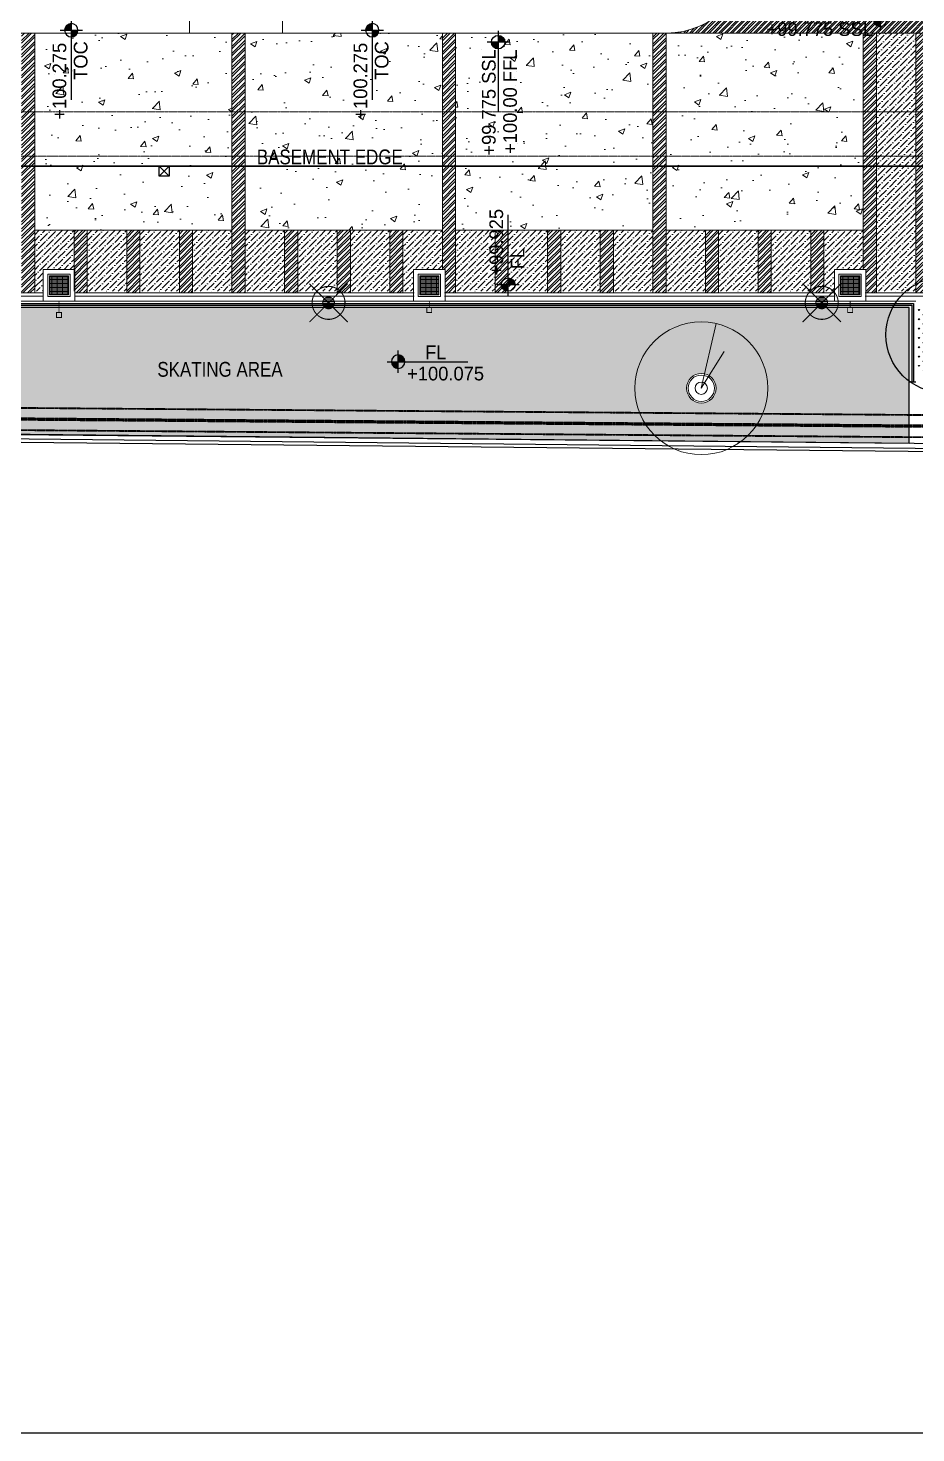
# Model space of a CAD drawing. Header units: millimetres. Extents: x 7964926 to 16080295, y -6277184 to -2986664.
# Drawn here: x 8070976 to 8097976, y -3181604 to -3138886 of the extents above; entities that cross this region are included whole.
import ezdxf

# ---------------------------------------------------------------- set-up
doc = ezdxf.new("R2010")
doc.units = ezdxf.units.MM
doc.header["$LTSCALE"] = 2000
doc.header["$MEASUREMENT"] = 0
for name, pattern in [('( Hidden )', [0.375, 0.25, -0.125]), ('1', [0, 0, 0]), ('HIDDEN', [0.375, 0.25, -0.125])]:
    doc.linetypes.add(name, pattern=pattern)
for name, color, linetype in [('a-ac ledge', 8, 'Continuous'), ('E-TRANCH', 8, 'Continuous'), ('ELEC-1', 5, 'Continuous'), ('L - proposed trees', 74, 'Continuous'), ('L-FL', 7, 'Continuous')]:
    doc.layers.add(name, color=color, linetype=linetype)
for name, color, linetype, lineweight in [('BASEMENT EDGE', 4, 'Continuous', 5), ('L - paving', 9, 'Continuous', 5), ('L- existing trees', 76, 'Continuous', 18), ('L-CHAMBERS', 50, 'Continuous', 5), ('L-compound wall', 7, 'Continuous', 20), ('L-CORECUT', 4, 'Continuous', 5), ('L-ELE 1', 24, 'Continuous', 20), ('L-ELE 2', 30, 'Continuous', 15), ('L-ELE 4', 27, 'Continuous', 9), ('L-HATCH-1', 9, 'Continuous', 5), ('L-HIDDEN', 5, 'HIDDEN', 9), ('L-kerb', 24, 'Continuous', 13), ('L-lights', 213, 'Continuous', 0), ('L-Paver 400x400', 250, '1', 13), ('L-SHRUBS', 96, 'Continuous', 18), ('L-TEXT', 7, 'Continuous', 20), ('STR-Capital', 8, 'Continuous', 15), ('STR-Retaining Wall', 250, 'HIDDEN', 15)]:
    doc.layers.add(name, color=color, linetype=linetype, lineweight=lineweight)
doc.styles.add('Arial narrow', font='ARIALN.TTF')
doc.styles.add('Century Gothic', font='GOTHIC.TTF')
doc.styles.get("Standard").update_dxf_attribs({"font": 'romans.shx', "width": 0.75})
pattern_1 = [(49.99999999999999, (0, 0), (1972.465502152072, -172.5683712021365), [206.25, -2268.75]), (355, (0, 0), (-381.56616743575, 2068.528367675033), [165, -1815]), (100.45144446, (164.37212275, -14.380696), (1590.899328499558, 1895.959975163731), [175.285528, -1928.140808]), (46.18420000000002, (0, 550), (2934.913659346824, -455.1780221809605), [309.3749999999999, -3403.125]), (96.63563549, (244.57604875, 512.06840575), (2570.320350604128, 2678.826152130014), [262.9284405, -2892.21284]), (351.1841639899999, (0, 550), (2570.320348900626, 2678.826150742473), [247.5, -2722.50000275]), (21, (275, 412.5), (1641.49439332577, -1107.201949329682), [206.25, -2268.75]), (326.0000000000001, (275, 412.5), (669.1171627843497, 1994.162623878846), [165, -1815]), (71.45144474, (411.7911985, 320.2331715), (2310.61153600742, 886.9606702174731), [175.2855225, -1928.140808]), (37.50000000000001, (0, 0), (33.43960212254934, 915.4580980361065), [0, -1793, 0, -1842.5, 0, -1821.875]), (7.499999999999999, (0, 0), (723.4412279659086, 1084.632207676491), [0, -1050.5, 0, -1751.75, 0, -694.375]), (327.5, (-613.25, 0), (1468.011699474125, -62.02589726954433), [0, -687.5, 0, -2145, 0, -2846.25]), (317.5, (-888.25, 0), (1603.761965691562, 275.2887014138738), [0, -893.75, 0, -1424.5, 0, -2021.25])]
pattern_2 = [(45, (0, 0), (-106.0660171779821, 106.0660171779821), []), (45, (0, 75), (-106.0660171779821, 106.0660171779821), [])]

# ---------------------------------------------------------------- blocks, each defined once
blk = doc.blocks.new('ertrt')
at = {"layer": 'L- existing trees', "color": 76, "lineweight": 5, "ltscale": 100}
for q in [(0.06719780142966947, 0.2962237633664886), (0.1037855794874414, 0.168169773592127)]:
    blk.add_line((1.77635683940025e-15, 8.881784197001252e-16), q, dxfattribs=at)
blk.add_circle((1.77635683940025e-15, 8.881784197001252e-16), 0.3037500000000001, dxfattribs=at)
at = {"layer": 'L- existing trees', "color": 42, "lineweight": 5, "ltscale": 100}
blk.add_circle((1.77635683940025e-15, 8.881784197001252e-16), 0.02806585742770773, dxfattribs=at)
blk = doc.blocks.new('tree14 pp')
at = {"layer": 'L - proposed trees', "ltscale": 2000}
for radius in [1275.302534825622, 143.4666385081149]:
    blk.add_circle((-1172.818588513415, 1330.713593520573), radius, dxfattribs=at)
blk = doc.blocks.new('finish lvl')
h = blk.add_hatch(color=256)
edge = h.paths.add_edge_path()
edge.add_ellipse((0.03779312691722225, 0.003030802937928456), major_axis=(-0.030468540123942, 0.030468540123942), ratio=0.9999999999984531, start_angle=-45.0000000000443, end_angle=45.00000000010281)
edge.add_line((-0.005295895751714852, 0.003030802937701083), (0.03779312691722236, 0.003030802937701083))
edge.add_line((0.03779312691722225, 0.003030802937928456), (0.03779312691722225, 0.04611982560686556))
edge = h.paths.add_edge_path()
edge.add_ellipse((0.03779312691722225, 0.003030802937928456), major_axis=(-0.030468540123909, 0.030468540123909), ratio=0.9999999999995983, start_angle=134.9999999999885, end_angle=224.999999999953)
edge.add_line((0.0808821495866141, 0.003030802938383204), (0.03779312691767689, 0.003030802938383204))
edge.add_line((0.03779312691722225, 0.003030802937928456), (0.03779312691722225, -0.04005821973088135))
for p, q in [((-0.03402191086343009, 0.00303080293815583), (0.4857257542894331, 0.003030802937473709)), ((0.03779312691676751, 0.07484584072017242), (0.03779312691722225, -0.06878423484386076))]:
    blk.add_line(p, q)
blk.add_ellipse((0.037793126917677, 0.00303080293815583), major_axis=(-0.030468540123953, 0.030468540123953), ratio=0.9999999999978331, start_param=1.570796326794534, end_param=7.85398163397412)
at = {"layer": 'L-FL'}
for tag, p in [('%%P0.00', (0.1256311287966128, 0.03566715156830469)), ('FIN.LVL.', (0.1074625354408454, -0.1030079454646966))]:
    blk.add_attdef(tag, p, '', height=0.08000000000000004, dxfattribs=at)
blk = doc.blocks.new('cb 1')
at = {"layer": 'L-Paver 400x400', "true_color": 0x636466}
h = blk.add_hatch(dxfattribs=at)
h.set_pattern_fill('GRATE', color=251, scale=1300)
h.set_pattern_definition([(0, (0, 0), (0, 40.625), []), (90, (0, 0), (-162.5, 9.950255243072245e-15), [])])
h.paths.add_polyline_path([(8080577.548487278, -3139539.649760513), (8079997.548487278, -3139539.649760513), (8079997.548487278, -3140119.649760513), (8080577.548487278, -3140119.649760513)])
at = {"layer": 'L-CHAMBERS', "color": 8}
blk.add_lwpolyline([(8079807.548487278, -3140309.649760513), (8080767.548487278, -3140309.649760513), (8080767.548487278, -3139349.649760513), (8079807.548487278, -3139349.649760513)], close=True, dxfattribs=at)
at = {"layer": 'L-CHAMBERS', "color": 37}
for points in [[(8079947.548487278, -3140169.649760513), (8080627.548487278, -3140169.649760513), (8080627.548487278, -3139489.649760513), (8079947.548487278, -3139489.649760513)], [(8079997.548487278, -3140119.649760513), (8080577.548487278, -3140119.649760513), (8080577.548487278, -3139539.649760513), (8079997.548487278, -3139539.649760513)]]:
    blk.add_lwpolyline(points, close=True, dxfattribs=at)
blk = doc.blocks.new('PL')
at = {"layer": 'L-lights'}
h = blk.add_hatch(dxfattribs=at)
h.set_pattern_fill('ANSI31', color=256, scale=32.5, style=0)
h.set_pattern_definition([(45, (5.943405767538934e-11, 1.438422714272747e-11), (-72.96458098368686, 72.96458098368687), [])])
edge = h.paths.add_edge_path()
edge.add_arc((-1.980708930204855e-10, -4.792233276873503e-11), 358.6952379030135, 89.65216382012761, 276.0669623147895)
edge.add_arc((-2.005542398819671e-10, -4.804645570288812e-11), 358.6952379030137, 276.0669623147899, 449.6521638201272)
at = {"layer": 'L-lights', "const_width": 65}
for points in [[(6.123636782694438, 1008.676649893462, 1.057607136263516), (106.6097079497425, -1003.045588763812, 0.9455306849885294)], [(2.177584735642948, 358.6886279476718, 1.057607136266735), (37.91075155247358, -356.686204682835, 0.945530684985646)]]:
    blk.add_lwpolyline(points, format="xyb", close=True, dxfattribs=at)
for points in [[(1.270153404675511e-09, -1658.684768646848), (1.270153404675511e-09, 1658.684768646877)], [(1658.676649893507, -2.17758473526645), (-1658.692887400218, -2.17758473526645)]]:
    blk.add_lwpolyline(points, dxfattribs=at)

msp = doc.modelspace()

# ---------------------------------------------------------------- hatches: boundary and pattern name
at = {"layer": 'L - paving'}
h = msp.add_hatch(dxfattribs=at)
h.set_pattern_fill('AR-CONC', color=252, scale=275)
h.set_pattern_definition(pattern_1)
h.paths.add_polyline_path([(8077176.253577098, -3145034.96646662), (8077176.253577096, -3139034.966466619), (8071176.253577096, -3139034.96646662), (8071176.318973405, -3145034.96646662)])
h = msp.add_hatch(dxfattribs=at)
h.set_pattern_fill('AR-CONC', color=252, scale=275)
h.set_pattern_definition(pattern_1)
h.paths.add_polyline_path([(8083576.253577098, -3145034.96646662), (8083576.253577096, -3139034.966466619), (8077576.253577096, -3139034.96646662), (8077576.318973405, -3145034.96646662)])
h = msp.add_hatch(dxfattribs=at)
h.set_pattern_fill('AR-CONC', color=252, scale=275)
h.set_pattern_definition(pattern_1)
h.paths.add_polyline_path([(8089976.190326478, -3145034.96646662), (8089976.190326476, -3139034.966466619), (8083976.190326476, -3139034.96646662), (8083976.255722785, -3145034.96646662)])
h = msp.add_hatch(dxfattribs=at)
h.set_pattern_fill('AR-CONC', color=252, scale=275)
h.set_pattern_definition(pattern_1)
h.paths.add_polyline_path([(8096376.190326478, -3145034.96646662), (8096376.190326476, -3139034.966466619), (8090376.190326476, -3139034.96646662), (8090376.255722785, -3145034.96646662)])
h = msp.add_hatch(dxfattribs=at)
h.set_pattern_fill('ANSI36', color=37, scale=1000)
h.set_pattern_definition([(45, (0.7553273057565093, -12.85777956014499), (66.29126073623884, 243.0679560328757), [312.5, -62.5, 0, -62.5])])
h.paths.add_polyline_path([(8096776.190326478, -3146884.96646662), (8097976.19032648, -3146884.96646662), (8097976.190326478, -3139034.96646662), (8096776.190326478, -3139034.96646662)])
h = msp.add_hatch(dxfattribs=at)
h.set_pattern_fill('ANSI36', color=37, scale=1000)
h.set_pattern_definition([(45, (-25599.18142207246, -12.85777956014499), (66.29126073623884, 243.0679560328757), [312.5, -62.5, 0, -62.5])])
h.paths.add_polyline_path([(8071437.086440093, -3146224.966466619), (8072376.253577098, -3146224.96646662), (8072376.253577098, -3145034.96646662), (8071176.2535771, -3145034.966466619), (8071176.253577101, -3146884.966466621), (8071437.086440092, -3146884.966466621)])
h = msp.add_hatch(dxfattribs=at)
h.set_pattern_fill('ANSI36', color=37, scale=1000)
h.set_pattern_definition([(45, (-23999.18142207246, -12.85777956014499), (66.29126073623884, 243.0679560328757), [312.5, -62.5, 0, -62.5])])
h.paths.add_polyline_path([(8073976.253577098, -3145034.96646662), (8072776.253577102, -3145034.966466619), (8072776.2535771, -3146884.966466621), (8073976.2535771, -3146884.96646662)])
h = msp.add_hatch(dxfattribs=at)
h.set_pattern_fill('ANSI36', color=37, scale=1000)
h.set_pattern_definition([(45, (-22399.18142207246, -12.85777956014499), (66.29126073623884, 243.0679560328757), [312.5, -62.5, 0, -62.5])])
h.paths.add_polyline_path([(8075576.253577098, -3145034.96646662), (8074376.253577102, -3145034.966466619), (8074376.2535771, -3146884.966466621), (8075576.2535771, -3146884.96646662)])
h = msp.add_hatch(dxfattribs=at)
h.set_pattern_fill('ANSI36', color=37, scale=1000)
h.set_pattern_definition([(45, (-20799.18142207246, -12.85777956014499), (66.29126073623884, 243.0679560328757), [312.5, -62.5, 0, -62.5])])
h.paths.add_polyline_path([(8077176.253577098, -3145034.96646662), (8075976.2535771, -3145034.96646662), (8075976.253577098, -3146884.96646662), (8077176.2535771, -3146884.96646662)])
h = msp.add_hatch(dxfattribs=at)
h.set_pattern_fill('ANSI36', color=37, scale=1000)
h.set_pattern_definition([(45, (-19199.18142207246, -12.85777956014499), (66.29126073623884, 243.0679560328757), [312.5, -62.5, 0, -62.5])])
h.paths.add_polyline_path([(8078776.253577098, -3145034.96646662), (8077576.253577102, -3145034.966466619), (8077576.2535771, -3146884.966466621), (8078776.2535771, -3146884.96646662)])
h = msp.add_hatch(dxfattribs=at)
h.set_pattern_fill('ANSI36', color=37, scale=1000)
h.set_pattern_definition([(45, (-17599.18142207246, -12.85777956014499), (66.29126073623884, 243.0679560328757), [312.5, -62.5, 0, -62.5])])
h.paths.add_polyline_path([(8080376.253577098, -3145034.96646662), (8079176.253577102, -3145034.966466619), (8079176.2535771, -3146884.966466621), (8080376.2535771, -3146884.96646662)])
h = msp.add_hatch(dxfattribs=at)
h.set_pattern_fill('ANSI36', color=37, scale=1000)
h.set_pattern_definition([(45, (-15999.18142207246, -12.85777956014499), (66.29126073623884, 243.0679560328757), [312.5, -62.5, 0, -62.5])])
h.paths.add_polyline_path([(8081976.253577098, -3145034.96646662), (8080776.253577102, -3145034.966466619), (8080776.2535771, -3146884.966466621), (8081976.2535771, -3146884.96646662)])
h = msp.add_hatch(dxfattribs=at)
h.set_pattern_fill('ANSI36', color=37, scale=1000)
h.set_pattern_definition([(45, (-14399.18142207246, -12.85777956014499), (66.29126073623884, 243.0679560328757), [312.5, -62.5, 0, -62.5])])
h.paths.add_polyline_path([(8082696.184138821, -3146884.96646662), (8082696.184138821, -3146224.96646662), (8083576.2535771, -3146224.96646662), (8083576.253577098, -3145034.96646662), (8082376.2535771, -3145034.96646662), (8082376.253577098, -3146884.96646662)])
h = msp.add_hatch(dxfattribs=at)
h.set_pattern_fill('ANSI36', color=37, scale=1000)
h.set_pattern_definition([(45, (-12799.24467269424, -12.85777956014499), (66.29126073623884, 243.0679560328757), [312.5, -62.5, 0, -62.5])])
h.paths.add_polyline_path([(8085176.190326478, -3145034.96646662), (8083976.190326478, -3145034.966466619), (8083976.190326478, -3146884.966466621), (8085176.190326478, -3146884.96646662)])
h = msp.add_hatch(dxfattribs=at)
h.set_pattern_fill('ANSI36', color=37, scale=1000)
h.set_pattern_definition([(45, (-11199.24467269424, -12.85777956014499), (66.29126073623884, 243.0679560328757), [312.5, -62.5, 0, -62.5])])
h.paths.add_polyline_path([(8086776.190326478, -3145034.96646662), (8085576.190326478, -3145034.966466619), (8085576.190326478, -3146884.966466621), (8086776.190326478, -3146884.96646662)])
h = msp.add_hatch(dxfattribs=at)
h.set_pattern_fill('ANSI36', color=37, scale=1000)
h.set_pattern_definition([(45, (-9599.244672694243, -12.85777956014499), (66.29126073623884, 243.0679560328757), [312.5, -62.5, 0, -62.5])])
h.paths.add_polyline_path([(8088376.190326478, -3145034.96646662), (8087176.190326478, -3145034.966466619), (8087176.190326478, -3146884.966466621), (8088376.190326478, -3146884.96646662)])
h = msp.add_hatch(dxfattribs=at)
h.set_pattern_fill('ANSI36', color=37, scale=1000)
h.set_pattern_definition([(45, (-7999.244672694243, -12.85777956014499), (66.29126073623884, 243.0679560328757), [312.5, -62.5, 0, -62.5])])
h.paths.add_polyline_path([(8089976.190326478, -3145034.96646662), (8088776.190326478, -3145034.96646662), (8088776.190326478, -3146884.96646662), (8089976.190326478, -3146884.96646662)])
h = msp.add_hatch(dxfattribs=at)
h.set_pattern_fill('ANSI36', color=37, scale=1000)
h.set_pattern_definition([(45, (-6399.244672694243, -12.85777956014499), (66.29126073623884, 243.0679560328757), [312.5, -62.5, 0, -62.5])])
h.paths.add_polyline_path([(8091576.190326478, -3145034.96646662), (8090376.190326478, -3145034.966466619), (8090376.190326478, -3146884.966466621), (8091576.190326478, -3146884.96646662)])
h = msp.add_hatch(dxfattribs=at)
h.set_pattern_fill('ANSI36', color=37, scale=1000)
h.set_pattern_definition([(45, (-4799.244672694243, -12.85777956014499), (66.29126073623884, 243.0679560328757), [312.5, -62.5, 0, -62.5])])
h.paths.add_polyline_path([(8093176.190326478, -3145034.96646662), (8091976.190326478, -3145034.966466619), (8091976.190326478, -3146884.966466621), (8093176.190326478, -3146884.96646662)])
h = msp.add_hatch(dxfattribs=at)
h.set_pattern_fill('ANSI36', color=37, scale=1000)
h.set_pattern_definition([(45, (-3199.244672694243, -12.85777956014499), (66.29126073623884, 243.0679560328757), [312.5, -62.5, 0, -62.5])])
h.paths.add_polyline_path([(8094776.190326478, -3145034.96646662), (8093576.190326478, -3145034.966466619), (8093576.190326478, -3146884.966466621), (8094776.190326478, -3146884.96646662)])
h = msp.add_hatch(dxfattribs=at)
h.set_pattern_fill('ANSI36', color=37, scale=1000)
h.set_pattern_definition([(45, (-1599.244672694243, -12.85777956014499), (66.29126073623884, 243.0679560328757), [312.5, -62.5, 0, -62.5])])
edge = h.paths.add_edge_path()
edge.add_line((8095496.184138821, -3146884.96646662), (8095496.184138821, -3146224.96646662))
edge.add_line((8095496.184138821, -3146224.96646662), (8096376.190326477, -3146224.96646662))
edge.add_line((8096376.190326478, -3146424.96646662), (8096376.190326478, -3145034.966466619))
edge.add_line((8096376.190326478, -3145034.96646662), (8095176.190326479, -3145034.96646662))
edge.add_line((8095176.190326478, -3145034.96646662), (8095176.190326477, -3146884.966466621))
edge.add_line((8095176.190326478, -3146884.96646662), (8095496.184138822, -3146884.96646662))
at = {"layer": 'L-HATCH-1'}
h = msp.add_hatch(dxfattribs=at)
h.set_pattern_fill('STEEL', color=26, scale=1000)
h.set_pattern_definition([(45, (59.31075320672244, -6400), (-88.38834764831844, 88.38834764831844), []), (45, (59.31075320672244, -6337.5), (-88.38834764831844, 88.38834764831844), [])])
edge = h.paths.add_edge_path()
edge.add_arc((8090401.190326479, -3136534.966466615), 2500.000000004741, 272.1604102273536, 302.8598803786037)
edge.add_line((8091757.656323097, -3138634.966466626), (8100960.501079683, -3138634.966466623))
edge.add_line((8100960.501079683, -3138634.966466623), (8100960.501079683, -3139034.966466624))
edge.add_line((8100960.501079683, -3139034.966466624), (8090495.433669979, -3139034.966466627))
edge.add_line((8090495.433669979, -3139034.966466627), (8090495.433669979, -3139033.18947352))
h = msp.add_hatch(dxfattribs=at)
h.set_pattern_fill('STEEL', color=26, scale=1200)
h.set_pattern_definition(pattern_2)
h.paths.add_polyline_path([(8071176.253577099, -3139034.96646662), (8070776.253577099, -3139034.966466619), (8070776.253577098, -3146934.96646662), (8071176.253577098, -3146934.96646662)])
h = msp.add_hatch(dxfattribs=at)
h.set_pattern_fill('STEEL', color=26, scale=1200)
h.set_pattern_definition(pattern_2)
h.paths.add_polyline_path([(8077576.253577063, -3139034.966466628), (8077176.253577063, -3139034.966466628), (8077176.253577098, -3146934.96646662), (8077576.253577098, -3146934.96646662)])
h = msp.add_hatch(dxfattribs=at)
h.set_pattern_fill('STEEL', color=26, scale=1200)
h.set_pattern_definition(pattern_2)
h.paths.add_polyline_path([(8083576.190326475, -3146224.96646662), (8083656.316827726, -3146224.96646662), (8083656.316827726, -3146934.96646662), (8083976.190326478, -3146934.96646662), (8083976.190326443, -3139034.966466628), (8083576.190326443, -3139034.966466628)])
h = msp.add_hatch(dxfattribs=at)
h.set_pattern_fill('STEEL', color=26, scale=1200)
h.set_pattern_definition(pattern_2)
h.paths.add_polyline_path([(8090376.190326479, -3139034.96646662), (8089976.190326478, -3139034.96646662), (8089976.190326478, -3146934.96646662), (8090376.190326478, -3146934.96646662)])
h = msp.add_hatch(dxfattribs=at)
h.set_pattern_fill('STEEL', color=26, scale=1200)
h.set_pattern_definition(pattern_2)
h.paths.add_polyline_path([(8096456.316827725, -3146224.96646662), (8096456.316827726, -3146934.96646662), (8096776.190326478, -3146934.96646662), (8096776.190326479, -3139034.96646662), (8096376.190326479, -3139034.96646662), (8096376.190326478, -3146224.96646662)])
h = msp.add_hatch(dxfattribs=at)
h.set_pattern_fill('STEEL', color=26, scale=1200)
h.set_pattern_definition(pattern_2)
h.paths.add_polyline_path([(8098376.190326479, -3139034.96646662), (8097976.190326479, -3139034.96646662), (8097976.190326478, -3146934.96646662), (8098376.190326478, -3146934.96646662)])
h = msp.add_hatch(dxfattribs=at)
h.set_pattern_fill('STEEL', color=26, scale=1200)
h.set_pattern_definition(pattern_2)
h.paths.add_polyline_path([(8072776.253577099, -3145034.96646662), (8072376.253577099, -3145034.96646662), (8072376.253577098, -3146934.96646662), (8072776.253577098, -3146934.96646662)])
h = msp.add_hatch(dxfattribs=at)
h.set_pattern_fill('STEEL', color=26, scale=1200)
h.set_pattern_definition(pattern_2)
h.paths.add_polyline_path([(8074376.253577099, -3145034.96646662), (8073976.253577099, -3145034.96646662), (8073976.253577098, -3146934.96646662), (8074376.253577098, -3146934.96646662)])
h = msp.add_hatch(dxfattribs=at)
h.set_pattern_fill('STEEL', color=26, scale=1200)
h.set_pattern_definition(pattern_2)
h.paths.add_polyline_path([(8075976.253577099, -3145034.96646662), (8075576.253577099, -3145034.96646662), (8075576.253577098, -3146934.96646662), (8075976.253577098, -3146934.96646662)])
h = msp.add_hatch(dxfattribs=at)
h.set_pattern_fill('STEEL', color=26, scale=1200)
h.set_pattern_definition(pattern_2)
h.paths.add_polyline_path([(8079176.253577099, -3145034.96646662), (8078776.253577099, -3145034.96646662), (8078776.253577098, -3146934.96646662), (8079176.253577098, -3146934.96646662)])
h = msp.add_hatch(dxfattribs=at)
h.set_pattern_fill('STEEL', color=26, scale=1200)
h.set_pattern_definition(pattern_2)
h.paths.add_polyline_path([(8080776.253577099, -3145034.96646662), (8080376.253577099, -3145034.96646662), (8080376.253577098, -3146934.96646662), (8080776.253577098, -3146934.96646662)])
h = msp.add_hatch(dxfattribs=at)
h.set_pattern_fill('STEEL', color=26, scale=1200)
h.set_pattern_definition(pattern_2)
h.paths.add_polyline_path([(8082376.253577099, -3145034.96646662), (8081976.253577099, -3145034.96646662), (8081976.253577098, -3146934.96646662), (8082376.253577098, -3146934.96646662)])
h = msp.add_hatch(dxfattribs=at)
h.set_pattern_fill('STEEL', color=26, scale=1200)
h.set_pattern_definition(pattern_2)
h.paths.add_polyline_path([(8085576.190326479, -3145034.96646662), (8085176.190326479, -3145034.96646662), (8085176.190326478, -3146934.96646662), (8085576.190326478, -3146934.96646662)])
h = msp.add_hatch(dxfattribs=at)
h.set_pattern_fill('STEEL', color=26, scale=1200)
h.set_pattern_definition(pattern_2)
h.paths.add_polyline_path([(8087176.190326479, -3145034.96646662), (8086776.190326479, -3145034.96646662), (8086776.190326478, -3146934.96646662), (8087176.190326478, -3146934.96646662)])
h = msp.add_hatch(dxfattribs=at)
h.set_pattern_fill('STEEL', color=26, scale=1200)
h.set_pattern_definition(pattern_2)
h.paths.add_polyline_path([(8088776.190326479, -3145034.96646662), (8088376.190326479, -3145034.96646662), (8088376.190326478, -3146934.96646662), (8088776.190326478, -3146934.96646662)])
h = msp.add_hatch(dxfattribs=at)
h.set_pattern_fill('STEEL', color=26, scale=1200)
h.set_pattern_definition(pattern_2)
h.paths.add_polyline_path([(8091976.190326479, -3145034.96646662), (8091576.190326479, -3145034.96646662), (8091576.190326478, -3146934.96646662), (8091976.190326478, -3146934.96646662)])
h = msp.add_hatch(dxfattribs=at)
h.set_pattern_fill('STEEL', color=26, scale=1200)
h.set_pattern_definition(pattern_2)
h.paths.add_polyline_path([(8093576.190326479, -3145034.96646662), (8093176.190326479, -3145034.96646662), (8093176.190326478, -3146934.96646662), (8093576.190326478, -3146934.96646662)])
h = msp.add_hatch(dxfattribs=at)
h.set_pattern_fill('STEEL', color=26, scale=1200)
h.set_pattern_definition(pattern_2)
h.paths.add_polyline_path([(8095176.190326479, -3145034.96646662), (8094776.190326479, -3145034.96646662), (8094776.190326478, -3146934.96646662), (8095176.190326478, -3146934.96646662)])
at = {"layer": 'L-HATCH-1', "true_color": 0xaab0d5}
h = msp.add_hatch(dxfattribs=at)
h.set_pattern_fill('GOST_WOOD', color=9, scale=75)
h.set_pattern_definition([(90, (0, 0), (450, -2.755455298081545e-14), [750, -150]), (90, (150, -150), (450, -2.755455298081545e-14), [450, -112.5, 225, -112.5]), (90, (300, -375), (450, -2.755455298081545e-14), [750, -150])])
h.paths.add_polyline_path([(8097776.19032648, -3147384.966466621), (8062187.976566234, -3147384.966466621), (8062187.976566233, -3151175.595528245), (8097769.38210101, -3151504.041845879)])
edge = h.paths.add_edge_path(flags=16)
edge.add_arc((8091450.121564847, -3149836.959967768), 450, 0, 360)
at = {"layer": 'L-SHRUBS'}
h = msp.add_hatch(dxfattribs=at)
h.set_pattern_fill('GRASS', color=256, scale=200)
h.set_pattern_definition([(90, (0.1326889004558325, -9.601470082998276e-06), (-141.4213562, 141.4213562), [37.5, -245.3427126]), (45, (0.1326889004558325, -9.601470082998276e-06), (-141.4213562373095, 141.4213562373095), [37.5, -162.5]), (135, (0.1326889004558325, -9.601470082998276e-06), (-141.4213562373095, -141.4213562373095), [37.5, -162.5])])
h.paths.add_polyline_path([(8099576.190326478, -3147384.96646662), (8097976.190326478, -3147384.96646662), (8097976.190326482, -3149288.056136183), (8099576.190326482, -3149288.056136183)])

# ---------------------------------------------------------------- linework, layer by layer
at = {"layer": 'a-ac ledge', "color": 7}
msp.add_lwpolyline([(8276714.538658781, -3055282.084080129), (7964925.5, -3055282.084080129), (7964925.5, -3181604.227850613), (8276714.538658781, -3181604.227850613)], close=True, dxfattribs=at)
at = {"layer": 'a-ac ledge'}
for points in [[(8097776.190326479, -3149642.35766809), (8097776.19032648, -3147384.96646662), (8062176.253577087, -3147384.966466621)], [(8062176.253577087, -3149642.35766809), (8062176.253577087, -3151167.403517888), (8097776.190326478, -3151504.111463225), (8097776.190326479, -3149642.35766809)], [(8097776.190326486, -3149642.35766809), (8097976.190326482, -3149642.35766809)]]:
    msp.add_lwpolyline(points, dxfattribs=at)
at = {"layer": 'BASEMENT EDGE', "color": 2, "linetype": '( Hidden )', "ltscale": 0.01, "const_width": 50}
msp.add_lwpolyline([(7981805.827278946, -3086059.967953469), (7976491.006109476, -3129797.46565373), (7978510.206521805, -3129797.46565373), (7978510.206521805, -3137797.465291389), (7982586.190326475, -3137797.465291393), (7982586.190326475, -3145584.965291392), (8038276.190326475, -3145584.965291392), (8038276.190326475, -3143084.965291393), (8166136.190326478, -3143084.965291393), (8166136.191441908, -3086059.965282003)], close=True, dxfattribs=at)
at = {"layer": 'E-TRANCH', "linetype": 'HIDDEN', "ltscale": 0.005}
for points in [[(8054456.308664521, -3150295.704028474), (8108928.356868251, -3150724.243818369, 0.1342539709731002), (8110101.874288439, -3150416.222482182), (8111699.50955183, -3149493.827333104, -0.1316524976123824), (8112549.50955047, -3149266.070519838), (8165776.881539777, -3149266.070519838, 0.1989123673797139), (8167191.095112538, -3148680.284077908), (8172778.487110624, -3143092.892079822, 0.1934301137967598), (8173363.827669068, -3141720.908060034), (8173934.040535343, -3114721.534767324)], [(8054456.308664521, -3150310.704809632), (8108928.203493815, -3150739.243031196, 0.1342539709731081), (8110109.374286925, -3150429.212860617), (8111707.009550313, -3149506.81771154, -0.1316524976123668), (8112549.50955047, -3149281.070516811), (8165776.881539777, -3149281.070516811, 0.1989123673797054), (8167201.701712115, -3148690.890677485), (8172789.093710201, -3143103.498679399, 0.1934301137967237), (8173378.824321915, -3141721.224781615), (8173949.037188189, -3114721.851488913)], [(8054456.308664521, -3150610.720493478), (8108925.136004473, -3151039.227348434, 0.1342539709731745), (8110259.374286994, -3150689.020481865), (8111857.009550342, -3149766.625332811, -0.13165249761225), (8112549.509550476, -3149581.070516943), (8165776.881539777, -3149581.070516943, 0.1989123673797447), (8167413.833746565, -3148903.022711934), (8173001.225744651, -3143315.630713848, 0.1934301137967891), (8173678.757439526, -3141727.559214529), (8174248.970305796, -3114728.185921969)], [(8054456.308664521, -3150625.721277516), (8108924.982630008, -3151054.226564141, 0.134253970973207), (8110266.874286921, -3150702.010862794), (8111864.509550267, -3149779.615713741, -0.1316524976123132), (8112549.509550477, -3149596.070516795), (8165776.881539777, -3149596.070516795, 0.1989123673797757), (8167424.440348178, -3148913.629313547), (8173011.832346264, -3143326.237315462, 0.1934301137968721), (8173693.754095253, -3141727.875936171), (8174263.966961522, -3114728.502643618)], [(8054456.308664521, -3150655.722845714), (8108924.675881076, -3151084.224995678, 0.1342539709731537), (8110281.874286834, -3150727.991624756), (8111879.509550177, -3149805.596475706, -0.1316524976123722), (8112549.509550479, -3149626.070516622), (8165776.881539777, -3149626.070516622, 0.1989123673797775), (8167445.653551491, -3148934.84251686), (8173033.045549577, -3143347.450518774, 0.1934301137968158), (8173723.747406826, -3141728.509379459), (8174293.960273095, -3114729.13608692)], [(8054456.308664521, -3150670.723630064), (8108924.522506607, -3151099.224211697, 0.1342539709731088), (8110289.374286916, -3150740.982005955), (8111887.009550257, -3149818.586856906, -0.1316524976124239), (8112549.50955048, -3149641.070516786), (8165776.881539777, -3149641.070516786, 0.1989123673797341), (8167456.260153324, -3148945.449118694), (8173043.65215141, -3143358.057120608, 0.1934301137968473), (8173738.744062864, -3141728.826101108), (8174308.956929133, -3114729.452808576)], [(8054456.308664521, -3150970.739316728), (8108921.455017236, -3151399.208531752, 0.1342539709730694), (8110439.374288396, -3151000.789629642), (8112037.009551694, -3150078.394480618, -0.1316524976123032), (8112549.509550497, -3149941.070519735), (8165776.881539777, -3149941.070519735, 0.1989123673796845), (8167668.392189765, -3149157.581155135), (8173255.784187852, -3143570.18915705, 0.1934301137968262), (8174038.677183291, -3141735.160534082), (8174608.890049556, -3114735.787241692)], [(8054456.308664521, -3150985.740100914), (8108921.301642769, -3151414.207747607, 0.1342539709730478), (8110446.874288396, -3151013.780010698), (8112044.509551692, -3150091.384861676, -0.1316524976123685), (8112549.509550499, -3149956.070519735), (8165776.881539777, -3149956.070519735, 0.1989123673796964), (8167678.998791483, -3149168.187756853), (8173266.39078957, -3143580.795758768, 0.1934301137968125), (8174053.673839165, -3141735.477255727), (8174623.88670543, -3114736.103963344)]]:
    msp.add_lwpolyline(points, format="xyb", dxfattribs=at)
at = {"layer": 'ELEC-1'}
for p, q in [((8074962.804907843, -3143084.965291393), (8075262.804907843, -3143384.965291393)), ((8075262.804907843, -3143084.965291393), (8074962.804907843, -3143384.965291393))]:
    msp.add_line(p, q, dxfattribs=at)
msp.add_lwpolyline([(8075262.804907843, -3143084.965291393), (8075262.804907843, -3143384.965291393), (8074962.804907843, -3143384.965291393), (8074962.804907843, -3143084.965291393)], close=True, dxfattribs=at)
at = {"layer": 'L-compound wall', "color": 7, "lineweight": 25}
for p, q in [((8063758.986169734, -3151306.277202962), (8108735.986214809, -3151766.188434028)), ((8063759.216478847, -3151156.27171616), (8108738.321183613, -3151616.204468373))]:
    msp.add_line(p, q, dxfattribs=at)
at = {"layer": 'L-compound wall', "lineweight": 25}
msp.add_lwpolyline([(8175893.586245873, -3077164.374301981), (7980862.945159239, -3077508.090668121), (7978305.124828079, -3097896.607832287), (7976331.01029449, -3114636.526972916), (7971810.414036102, -3151672.070342278), (7992932.742771153, -3151954.453417468), (8024764.788228069, -3151685.265464583), (8063758.699941444, -3151406.280851228), (8108734.296880024, -3151866.177734863), (8174286.973501227, -3153236.992930519), (8175095.256693388, -3114965.032729664), (8270296.784206889, -3115122.376169953), (8270280.009804663, -3116338.856435483), (8274728.881882717, -3116451.333088821), (8275279.372631292, -3076529.724445269), (8270829.795642485, -3076468.367926075)], close=True, dxfattribs=at)
msp.add_lwpolyline([(8270829.928331669, -3076468.36793568), (8270829.928331386, -3076468.367935676), (8175893.718934774, -3077164.374311582), (7980863.07784814, -3077508.090677722), (7978305.25751698, -3097896.607841888), (7976331.142983392, -3114636.526982518), (7971810.546725001, -3151672.070351879), (7992932.875460055, -3151954.45342707), (8024764.920916971, -3151685.265474184), (8063758.832630344, -3151406.280860829), (8108734.429568924, -3151866.177744464), (8174287.106190126, -3153236.992940121), (8175095.389382288, -3114965.032739266), (8270296.916895788, -3115122.376179554), (8270280.142493565, -3116338.856445082)], dxfattribs=at)
at = {"layer": 'L-CORECUT', "color": 2, "const_width": 25}
for points in [[(8071916.351546863, -3147534.981042306), (8071916.351546863, -3147194.966475792)], [(8083176.316827727, -3147384.966466192), (8083176.316827727, -3147194.966475791)], [(8083176.316827726, -3147384.966466192), (8083176.316827726, -3147194.966475791)], [(8095976.316827727, -3147384.966466192), (8095976.316827727, -3147194.966475791)], [(8095976.316827726, -3147384.966466192), (8095976.316827726, -3147194.966475791)]]:
    msp.add_lwpolyline(points, dxfattribs=at)
at = {"layer": 'L-CORECUT', "const_width": 25}
for points in [[(8083101.316827727, -3147384.96646619), (8083251.316827727, -3147384.96646619), (8083251.316827727, -3147534.96646619), (8083101.316827727, -3147534.96646619)], [(8083101.316827726, -3147384.96646619), (8083251.316827726, -3147384.96646619), (8083251.316827726, -3147534.96646619), (8083101.316827726, -3147534.96646619)], [(8095901.316827727, -3147384.96646619), (8096051.316827727, -3147384.96646619), (8096051.316827727, -3147534.96646619), (8095901.316827727, -3147534.96646619)], [(8095901.316827726, -3147384.96646619), (8096051.316827726, -3147384.96646619), (8096051.316827726, -3147534.96646619), (8095901.316827726, -3147534.96646619)], [(8071841.351546863, -3147534.981042304), (8071991.351546863, -3147534.981042304), (8071991.351546863, -3147684.981042304), (8071841.351546863, -3147684.981042304)], [(8071841.351546862, -3147534.981042304), (8071991.351546862, -3147534.981042304), (8071991.351546862, -3147684.981042304), (8071841.351546862, -3147684.981042304)]]:
    msp.add_lwpolyline(points, close=True, dxfattribs=at)
at = {"layer": 'L-CORECUT', "color": 2, "const_width": 25}
msp.add_lwpolyline([(8095901.316827726, -3147384.96646619), (8096051.316827726, -3147384.96646619), (8096051.316827726, -3147534.96646619), (8095901.316827726, -3147534.96646619)], close=True, dxfattribs=at)
at = {"layer": 'L-ELE 1'}
for p, q in [((8075886.25362647, -3138284.965291169), (8075886.253626475, -3139034.96646662)), ((8078711.190375853, -3138284.965291169), (8078711.190375853, -3139034.96646662)), ((8063636.250650426, -3139034.966466619), (8075886.253626475, -3139034.96646662)), ((8078711.190375853, -3139034.96646662), (8090276.190326478, -3139034.96646662))]:
    msp.add_line(p, q, dxfattribs=at)
msp.add_arc((8090401.190326482, -3136534.96646662), 2500, 270, 0, dxfattribs=at)
at = {"layer": 'L-ELE 2'}
for p, q in [((8090311.253709424, -3139034.720566361), (8090311.253709424, -3139034.96646662)), ((8061976.253577091, -3147184.966466622), (8082696.184138821, -3147184.966466621)), ((8062176.253577087, -3147384.966466621), (8097776.190326484, -3147384.966466621)), ((8083656.184138821, -3147184.96646662), (8097976.19032648, -3147184.96646662)), ((8083656.184138821, -3147184.966466621), (8095496.184138821, -3147184.966466621)), ((8097776.190326484, -3147384.96646662), (8097776.19032648, -3149642.35766809))]:
    msp.add_line(p, q, dxfattribs=at)
for radius in [450, 400]:
    msp.add_circle((8091450.121564847, -3149836.959967768), radius, dxfattribs=at)
at = {"layer": 'L-ELE 4'}
for p, q in [((8071176.253577098, -3139034.96646662), (8071176.253577098, -3143284.96635515)), ((8077176.253577098, -3139034.96646662), (8077176.253577098, -3143284.96635515)), ((8077576.253577098, -3139034.96646662), (8077576.253577098, -3143284.96635515)), ((8083576.190326478, -3139034.96646662), (8083576.190326478, -3143284.966466621)), ((8083976.190326478, -3139034.96646662), (8083976.190326478, -3143284.966466621)), ((8089976.190326478, -3139034.96646662), (8089976.190326478, -3143284.966466621)), ((8090376.190326478, -3139032.965665978), (8090376.190326478, -3143284.966466621)), ((8071176.253577098, -3145034.96646662), (8077176.253577098, -3145034.96646662)), ((8077576.253577098, -3145034.96646662), (8083576.190326478, -3145034.96646662)), ((8083976.190326478, -3145034.96646662), (8089976.190326478, -3145034.96646662)), ((8090376.190326478, -3145034.96646662), (8096376.190326478, -3145034.96646662))]:
    msp.add_line(p, q, dxfattribs=at)
at = {"layer": 'L-ELE 4', "color": 2, "linetype": '( Hidden )', "ltscale": 0.01, "const_width": 50}
msp.add_lwpolyline([(7981805.827280783, -3086059.967953469), (7976491.006111314, -3129797.46565373), (7978510.206523643, -3129797.46565373), (7978510.206523643, -3137797.465291389), (7982586.190328312, -3137797.465291393), (7982586.190328312, -3145584.965291392), (8038276.190328312, -3145584.965291392), (8038276.190328312, -3143084.965291393), (8166136.190328316, -3143084.965291393), (8166136.191443746, -3086059.965282003)], close=True, dxfattribs=at)
at = {"layer": 'L-ELE 4'}
for points in [[(8078711.190375853, -3139034.96646662), (8075886.253626476, -3139034.966466637)], [(8090276.190326478, -3139034.96646662), (8100960.501079688, -3139034.96646662)], [(8096376.190326478, -3139034.96646662), (8096376.190326478, -3146224.96646662)], [(8096776.190326478, -3139034.96646662), (8096776.190326478, -3146934.96646662)], [(8097976.190326478, -3139034.96646662), (8097976.190326478, -3146934.96646662)], [(8071176.253577098, -3143134.96635515), (8071176.253577098, -3146934.96646662)], [(8077176.253577098, -3143306.391319755), (8077176.253577098, -3146934.96646662)], [(8077576.253577098, -3143284.96635515), (8077576.253577098, -3146934.96646662)], [(8083576.190326478, -3143306.391431225), (8083576.190326478, -3146224.96646662)], [(8083976.190326478, -3143284.966466621), (8083976.190326478, -3146934.96646662)], [(8089976.190326478, -3143306.391431225), (8089976.190326478, -3146934.96646662)], [(8090376.190326478, -3143284.966466621), (8090376.190326478, -3146934.96646662)], [(8072376.253577098, -3145034.96646662), (8072376.253577098, -3146884.96646662)], [(8072776.253577098, -3145034.96646662), (8072776.253577098, -3146934.96646662)], [(8073976.253577098, -3145034.96646662), (8073976.253577098, -3146934.96646662)], [(8074376.253577098, -3145034.96646662), (8074376.253577098, -3146934.96646662)], [(8075576.253577098, -3145034.96646662), (8075576.253577098, -3146934.96646662)], [(8075976.253577098, -3145034.96646662), (8075976.253577098, -3146934.96646662)], [(8078776.253577098, -3145034.96646662), (8078776.253577098, -3146934.96646662)], [(8079176.253577098, -3145034.96646662), (8079176.253577098, -3146934.96646662)], [(8080376.253577098, -3145034.96646662), (8080376.253577098, -3146934.96646662)], [(8080776.253577098, -3145034.96646662), (8080776.253577098, -3146934.96646662)], [(8081976.253577098, -3145034.96646662), (8081976.253577098, -3146934.96646662)], [(8082376.253577098, -3145034.96646662), (8082376.253577098, -3146934.96646662)], [(8085176.190326478, -3145034.96646662), (8085176.190326478, -3146934.96646662)], [(8085576.190326478, -3145034.96646662), (8085576.190326478, -3146934.96646662)], [(8086776.190326478, -3145034.96646662), (8086776.190326478, -3146934.96646662)], [(8087176.190326478, -3145034.96646662), (8087176.190326478, -3146934.96646662)], [(8088376.190326478, -3145034.96646662), (8088376.190326478, -3146934.96646662)], [(8088776.190326478, -3145034.96646662), (8088776.190326478, -3146934.96646662)], [(8091576.190326478, -3145034.96646662), (8091576.190326478, -3146934.96646662)], [(8091976.190326478, -3145034.96646662), (8091976.190326478, -3146934.96646662)], [(8093176.190326478, -3145034.96646662), (8093176.190326478, -3146934.96646662)], [(8093576.190326478, -3145034.96646662), (8093576.190326478, -3146934.96646662)], [(8094776.190326478, -3145034.96646662), (8094776.190326478, -3146934.96646662)], [(8095176.190326478, -3145034.96646662), (8095176.190326478, -3146934.96646662)]]:
    msp.add_lwpolyline(points, dxfattribs=at)
at = {"layer": 'L-HIDDEN', "lineweight": 25, "ltscale": 0.001}
for p, q in [((8062051.253577091, -3147259.966466622), (8097901.190326482, -3147259.966466621)), ((8062101.253577091, -3147309.966466622), (8097851.190326482, -3147309.966466621)), ((8097851.190326482, -3147309.966466621), (8097851.190326482, -3149642.35766809)), ((8097901.190326482, -3147259.966466621), (8097901.190326482, -3149642.35766809))]:
    msp.add_line(p, q, dxfattribs=at)
at = {"layer": 'L-kerb', "color": 8}
for p, q in [((8061371.938962154, -3146934.96646662), (8071437.086440092, -3146934.96646662)), ((8072397.086440092, -3146934.96646662), (8082715.786072105, -3146934.96646662)), ((8083636.051449917, -3146934.96646662), (8095515.786072105, -3146934.96646662)), ((8096436.051449917, -3146934.96646662), (8108315.786072105, -3146934.96646662))]:
    msp.add_line(p, q, dxfattribs=at)
at = {"layer": 'L-kerb'}
for p, q in [((8061371.938962154, -3147034.96646662), (8071437.086440092, -3147034.96646662)), ((8072397.086440092, -3147034.96646662), (8082715.786072105, -3147034.96646662)), ((8083636.051449917, -3147034.96646662), (8095515.786072105, -3147034.96646662)), ((8096436.051449917, -3147034.96646662), (8108296.316827726, -3147034.96646662)), ((8096456.184138821, -3147034.96646662), (8108296.316827726, -3147034.96646662))]:
    msp.add_line(p, q, dxfattribs=at)
at = {"layer": 'STR-Capital', "linetype": 'HIDDEN', "ltscale": 0.005}
msp.add_line((8100711.057686947, -3141434.965240726), (8053286.057686944, -3141434.965240726), dxfattribs=at)
msp.add_line((8100711.057686947, -3141434.965240726), (8053286.057686944, -3141434.965240726), dxfattribs=at)
at = {"layer": 'STR-Retaining Wall', "linetype": 'HIDDEN', "ltscale": 0.005}
for p, q in [((8037736.057686947, -3142784.965240726), (8103376.119943757, -3142784.965240726)), ((8037736.057686947, -3142784.965240726), (8103376.119943757, -3142784.965240726)), ((8074635.935834544, -3143084.965240723), (8078336.057687003, -3143084.965240723)), ((8074635.935834544, -3143084.965240723), (8078336.057687003, -3143084.965240723))]:
    msp.add_line(p, q, dxfattribs=at)
at = {"layer": 'STR-Retaining Wall', "linetype": 'Continuous'}
for points in [[(8074635.935834708, -3143084.96524082), (8038036.057686947, -3143084.96524082), (8038036.057686949, -3145584.965240725), (8027738.395839915, -3145584.965240725)], [(8074635.935834708, -3143084.96524082), (8038036.057686947, -3143084.96524082), (8038036.057686949, -3145584.965240725), (8027738.395839915, -3145584.965240725)], [(8103376.119943757, -3143084.96524082), (8078336.057687003, -3143084.96524082)], [(8103376.119943757, -3143084.96524082), (8078336.057687003, -3143084.96524082)]]:
    msp.add_lwpolyline(points, dxfattribs=at)

# ---------------------------------------------------------------- block references
at = {"layer": 'L - proposed trees', "color": 1, "xscale": 1.377, "yscale": 1.377, "zscale": 1.377}
msp.add_blockref('tree14 pp', (8100434.603885284, -3150045.895177881), dxfattribs=at)
at = {"layer": 'L- existing trees', "color": 76, "xscale": 6650.731877566092, "yscale": 6650.731877566092, "zscale": 6650.731877566092}
msp.add_blockref('ertrt', (8091450.121564846, -3149836.959967768), dxfattribs=at)
at = {"layer": 'L-CHAMBERS', "color": 8}
for p in [(-8370.462047185749, -6875.316706106532), (2888.768340447918, -6875.316706106532), (15688.76834044792, -6875.316706106532)]:
    msp.add_blockref('cb 1', p, dxfattribs=at)
at = {"layer": 'L-FL', "ltscale": 0.5}
ref = msp.add_blockref('finish lvl', (8097064.038192274, -3138646.025812343), dxfattribs=dict(at, xscale=-4725.606725105103, yscale=4725.606725105103, zscale=4725.606725105103, rotation=359.9997894630317))
ref.add_attrib('FIN.LVL.', '+99.775 SSL', (8093432.68128466, -3139124.077060885, 1.815885305421428e-06), dxfattribs={"ltscale": 0.5, "height": 416.5668000038458, "rotation": 359.9997894914354, "style": 'Century Gothic'})
ref.add_attrib('%%P0.00', '+100.00 FL', (8093766.647204489, -3138478.224170588), dxfattribs={"ltscale": 0.5, "height": 416.5668000038458, "rotation": 359.9997894914354, "style": 'Century Gothic'})
ref = msp.add_blockref('finish lvl', (8072304.216920679, -3138771.904444331), dxfattribs=dict(at, xscale=-4725.606725105103, yscale=4725.606725105103, zscale=4725.606725105103, rotation=90.00021053707842))
ref.add_attrib('FIN.LVL.', 'TOC', (8072782.287713989, -3140459.751415467, 1.815885305421428e-06), dxfattribs={"ltscale": 0.5, "height": 416.5668000038458, "rotation": 90.00021057259767, "style": 'Century Gothic'})
ref.add_attrib('%%P0.00', '+100.275', (8072136.438047568, -3141670.85377766), dxfattribs={"ltscale": 0.5, "height": 416.5668000038458, "rotation": 90.00021057259767, "style": 'Century Gothic'})
ref = msp.add_blockref('finish lvl', (8081458.403125507, -3138771.904145043), dxfattribs=dict(at, xscale=-4725.606725105103, yscale=4725.606725105103, zscale=4725.606725105103, rotation=90.00021053707842))
ref.add_attrib('FIN.LVL.', 'TOC', (8081936.473918824, -3140459.751116178, 1.815885305421428e-06), dxfattribs={"ltscale": 0.5, "height": 416.5668000038458, "rotation": 90.00021057259767, "style": 'Century Gothic'})
ref.add_attrib('%%P0.00', '+100.275', (8081290.624252402, -3141670.853478372), dxfattribs={"ltscale": 0.5, "height": 416.5668000038458, "rotation": 90.00021057259767, "style": 'Century Gothic'})
ref = msp.add_blockref('finish lvl', (8085257.653958759, -3139133.901996136), dxfattribs=dict(at, xscale=4725.606725105103, yscale=4725.606725105103, zscale=4725.606725105103, rotation=270.0002105369683))
ref.add_attrib('FIN.LVL.', '+99.775 SSL', (8085196.169513174, -3142765.257373252, 1.815885305421428e-06), dxfattribs={"ltscale": 0.5, "height": 416.5668000038458, "rotation": 90.00021057259767, "style": 'Century Gothic'})
ref.add_attrib('%%P0.00', '+100.00 FFL', (8085842.023436614, -3142712.495282385), dxfattribs={"ltscale": 0.5, "height": 416.5668000038458, "rotation": 90.00021057259767, "style": 'Century Gothic'})
ref = msp.add_blockref('finish lvl', (8085590.513365486, -3146864.095402092), dxfattribs=dict(at, xscale=4725.606725105103, yscale=4725.606725105103, zscale=4725.606725105103, rotation=90.00021053696821))
ref.add_attrib('FIN.LVL.', ' FL', (8086068.576160361, -3146375.254999995, 1.815885305421428e-06), dxfattribs={"ltscale": 0.5, "height": 416.5668000038458, "rotation": 90.0002105725977, "style": 'Century Gothic'})
ref.add_attrib('%%P0.00', '+99.925', (8085422.722182157, -3146412.725039741), dxfattribs={"ltscale": 0.5, "height": 416.5668000038458, "rotation": 90.0002105725977, "style": 'Century Gothic'})
ref = msp.add_blockref('finish lvl', (8082052.453505814, -3149014.95456031), dxfattribs=dict(at, xscale=-4725.606725105104, yscale=4725.606725105103, zscale=4725.606725105103, rotation=179.9995789259712))
ref.add_attrib('FIN.LVL.', 'FL', (8083048.478965782, -3148953.46408865, 1.815885305421428e-06), dxfattribs={"ltscale": 0.5, "height": 416.5668000038457, "rotation": 359.9995789828708, "style": 'Century Gothic'})
ref.add_attrib('%%P0.00', '+100.075', (8082503.82019061, -3149599.314203136), dxfattribs={"ltscale": 0.5, "height": 416.5668000038457, "rotation": 359.9995789828708, "style": 'Century Gothic'})
at = {"layer": 'L-lights', "color": 6, "xscale": 0.497007000161001, "yscale": 0.497007000161001, "zscale": 0.497007000161001, "rotation": 135.0000000000014}
for p in [(8080113.618034969, -3147241.243663958, -3.894007655419037e-05), (8095112.849897848, -3147241.240810727, -3.906209411934829e-05)]:
    msp.add_blockref('PL', p, dxfattribs=at)

# ---------------------------------------------------------------- texts
at = {"layer": 'L-TEXT', "color": 0, "char_height": 450, "width": 17115.75000000047, "attachment_point": 1, "style": 'Arial narrow'}
for s, insert in [('BASEMENT EDGE ', (8077933.481192604, -3142578.186348114)), ('SKATING AREA ', (8074907.5, -3149037.345156889))]:
    msp.add_mtext(s, dxfattribs=dict(at, insert=insert))

doc.saveas('drawing.dxf')
